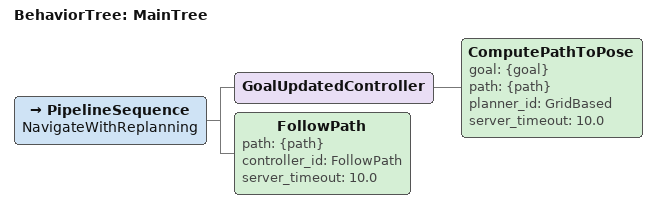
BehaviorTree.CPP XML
<!--
  This Behavior Tree replans the global path only when the goal is updated.
-->

<root main_tree_to_execute="MainTree">
  <BehaviorTree ID="MainTree">
    <PipelineSequence name="NavigateWithReplanning">
      <GoalUpdatedController>
        <ComputePathToPose goal="{goal}" path="{path}" planner_id="GridBased" server_timeout="10.0"/>
      </GoalUpdatedController>
      <FollowPath path="{path}"  controller_id="FollowPath" server_timeout="10.0"/>
    </PipelineSequence>
  </BehaviorTree>
</root>
